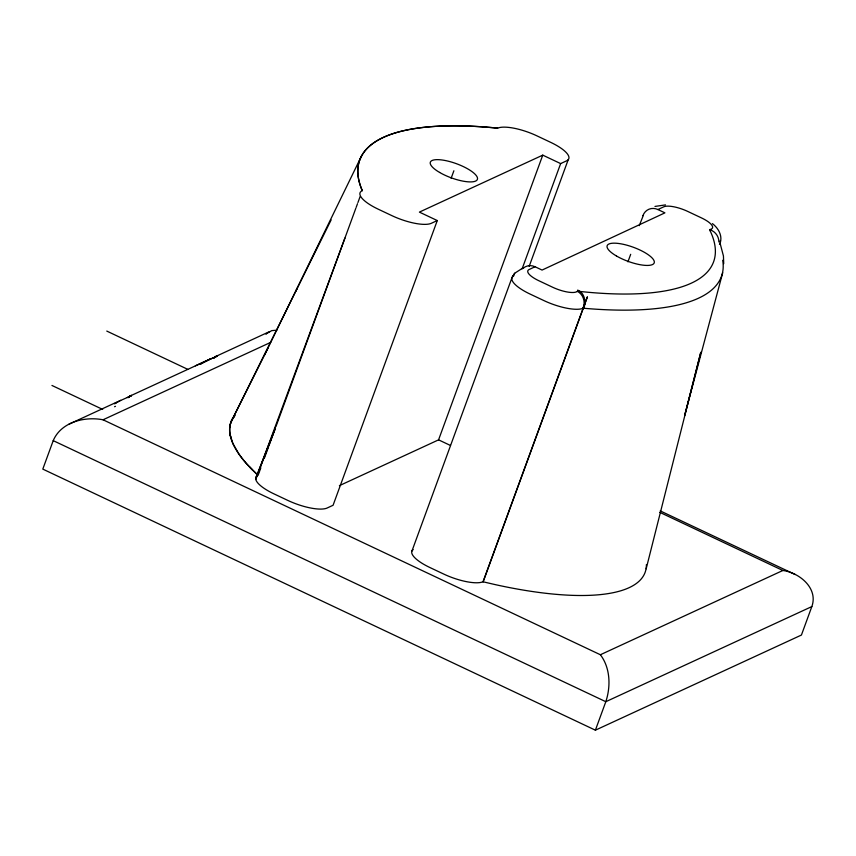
<?xml version="1.0" encoding="UTF-8"?>
<svg xmlns="http://www.w3.org/2000/svg" width="856" height="856" viewBox="0 0 856 856"><rect width="100%" height="100%" fill="white"/><g stroke="black" fill="none" stroke-linecap="round" stroke-linejoin="round"><path stroke-width="1.28" d="M720.313 242.687C722.496 235.272 718.195 228.049 712.449 223.619M646.173 568.801L700.807 352.233L684.693 415.32L722.71 272.732M595.391 730.179L605.813 701.706C610.884 686.469 610.382 667.905 600.377 654.744L103.041 419.782C84.701 416.23 61.076 421.987 53.222 440.637L42.8 469.109L595.391 730.179L801.43 635.045L811.841 606.572C818.454 588.275 799.461 572.685 782.865 570.481L659.719 512.305M258.523 474.181L260.845 467.847M264.483 457.885L268.602 446.65M268.945 445.709L275.45 427.914L256.126 476.963M275.889 426.727L355.85 208.211M356.203 207.259L357.508 203.707M357.936 202.519L360.109 196.58M451.123 178.294L453.883 170.772M437.277 220.548L431.349 223.288A31.79 9.555 20.1 0 1 391.952 215.669L378.138 209.142A31.79 9.555 20.1 0 1 362.281 190.653A338.495 101.789 20.1 0 1 383.381 137.388A338.527 101.8 20.1 0 1 497.668 128.143A31.79 9.555 20.1 0 1 536.894 135.837L550.708 142.364A31.79 9.555 20.1 0 1 566.565 160.853L560.648 163.592L542.758 155.139L419.387 212.106L437.277 220.548L333.08 505.265L327.163 508.004A31.79 9.555 20.1 0 1 287.755 500.385L273.941 493.859A31.79 9.555 20.1 0 1 257.142 475.915M339.393 485.652L438.572 439.856L542.758 155.139M411.907 551.136L512.038 277.537L514.691 273.257L523.123 267.821M522.085 268.945L560.648 163.592M529.211 266.28L568.223 159.665M587.227 297.053L483.03 581.78L494.95 584.552A231.644 69.657 20.1 0 0 566.083 595.059A228.884 68.822 20.1 0 0 646.408 564.543M483.212 581.684L587.409 296.979M639.261 225.663L643.295 215.455M627.94 261.829L630.69 254.307M344.915 238.107L255.751 479.264L275.45 427.914M361.564 155.942L264.365 355.39M331.133 219.917L231.077 421.826L267.832 348.413M295.705 291.35L297.406 287.98M512.509 276.777L514.691 273.257M213.615 358.343L214.332 357.648M213.786 358.172L214.428 357.562M266.013 334.289L266.569 333.765M128.068 397.633L131.268 395.429M128.165 397.548L130.444 395.793M214.567 357.434L217.488 355.871L216.836 356.278M214.631 357.38L217.499 355.7L216.846 355.882M266.976 333.412L271.716 330.63L276.873 330.181M200.208 364.281L204.017 361.949M216.707 355.946L213.84 357.562M114.565 403.765L118.085 401.635M200.497 364.078L212.63 358.033M114.811 403.593L120.653 400.308M118.353 401.485L127.651 397.345M204.295 361.799L209.859 359.156M130.604 395.707L131.364 395.408M216.686 356.353L215.68 356.813M215.947 356.374L269.576 331.582M130.016 396.06L204.905 361.478M642.931 215.626A12.519 11.428 65 0 1 657.922 209.549L664.93 212.855L542.073 270.068L535.054 266.751L529.168 269.501A19.26 5.789 20.1 0 0 538.82 280.715L552.644 287.242A19.271 5.789 20.1 0 0 576.516 291.843A19.142 5.757 20.1 0 0 577.415 291.233L580.71 291.586M657.922 209.549L663.807 206.799A19.26 5.789 20.1 0 1 687.678 211.4L701.513 217.927A19.26 5.789 20.1 0 1 709.656 229.601A12.904 12.316 19.7 0 1 718.869 241.97M68.983 424.202L116.502 402.245M103.041 419.782L270.699 342.368M600.377 654.744L782.865 570.481M811.841 606.572L605.813 701.706L53.222 440.637M195.393 365.822L211.4 358.525L210.255 358.996M129.738 396.499L131.503 395.59L128.464 397.024M129.598 396.563L128.635 396.949M215.53 356.877L214.556 357.273M128.464 397.024L127.319 397.473M212.534 358.075L213.754 357.594M654.968 206.435L665.487 204.894M795.171 574.537L660.244 510.904M438.572 439.856L450.491 445.484M106.765 331.069L187.732 369.321M51.949 385.457L102.688 409.425M229.975 434.153L232.886 443.483L238.631 453.573A232.415 69.892 20.1 0 0 247.074 464.252L258.084 475.369A229.558 69.026 20.1 0 1 234.897 415.513M249.588 467.002L252.263 469.773M709.667 229.601L710.427 231.184M720.131 243.404L723.438 255.987L723.716 263.669M483.148 581.695A31.79 9.555 20.1 0 1 443.75 574.076L430.012 567.582A31.79 9.555 20.1 0 1 413.159 549.616M229.761 427.294A230.093 69.186 20.1 0 1 234.811 415.642M362.281 190.653A338.43 101.768 20.1 0 1 497.668 128.143M231.206 438.743A228.884 68.822 20.1 0 1 234.084 416.669M114.554 406.718A24.246 0.589 -22.8 0 1 115.485 406.333M523.166 268.26A12.519 11.428 65 0 1 535.054 266.751M722.699 260.288A330.47 96.921 18.6 0 1 583.032 308.192A12.872 12.145 89.7 0 0 577.383 291.297M577.672 290.109A13.065 10.079 -86.5 0 1 583.674 308.62M710.298 231.152A318.218 95.69 20.1 0 1 580.625 291.522M513.921 275.707A31.779 9.555 20.1 0 0 530.099 294.079L543.924 300.595A31.779 9.555 20.1 0 0 583.129 308.267M720.046 240.857A31.779 9.555 20.1 0 1 719.457 244.452M439.61 172.441A25.027 7.522 20.1 0 0 477.348 179.482A25.027 7.522 20.1 0 0 444.681 160.414A25.027 7.522 20.1 0 0 439.61 172.441M616.427 255.965A25.027 7.522 20.1 0 0 654.155 263.006A25.027 7.522 20.1 0 0 621.499 243.939A25.027 7.522 20.1 0 0 616.427 255.965"/></g></svg>
